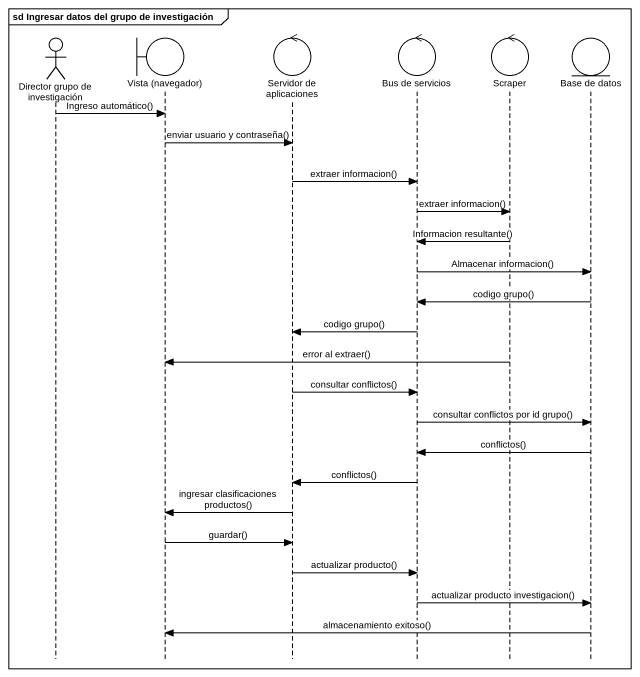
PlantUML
@startuml
mainframe sd Ingresar datos del grupo de investigación
hide footbox
actor "Director grupo de investigación" as Director_grupo_de
boundary "Vista (navegador)" as Vista_navegador
control "Servidor de aplicaciones" as Servidor_de_aplicaciones
control "Bus de servicios" as Bus_de_servicios
control Scraper
entity "Base de datos" as Base_de_datos

Director_grupo_de -> Vista_navegador : Ingreso automático()
Vista_navegador -> Servidor_de_aplicaciones : enviar usuario y contraseña()
Servidor_de_aplicaciones -> Bus_de_servicios : extraer informacion()
Bus_de_servicios -> Scraper : extraer informacion()
Scraper -> Bus_de_servicios : Informacion resultante()
Bus_de_servicios -> Base_de_datos : Almacenar informacion()
Base_de_datos -> Bus_de_servicios : codigo grupo()
Bus_de_servicios -> Servidor_de_aplicaciones : codigo grupo()
Scraper -> Vista_navegador : error al extraer()
Servidor_de_aplicaciones -> Bus_de_servicios : consultar conflictos()
Bus_de_servicios -> Base_de_datos : consultar conflictos por id grupo()
Base_de_datos -> Bus_de_servicios : conflictos()
Bus_de_servicios -> Servidor_de_aplicaciones : conflictos()
Servidor_de_aplicaciones -> Vista_navegador : ingresar clasificaciones productos()
Vista_navegador -> Servidor_de_aplicaciones : guardar()
Servidor_de_aplicaciones -> Bus_de_servicios : actualizar producto()
Bus_de_servicios -> Base_de_datos : actualizar producto investigacion()
Base_de_datos -> Vista_navegador : almacenamiento exitoso()
@enduml
